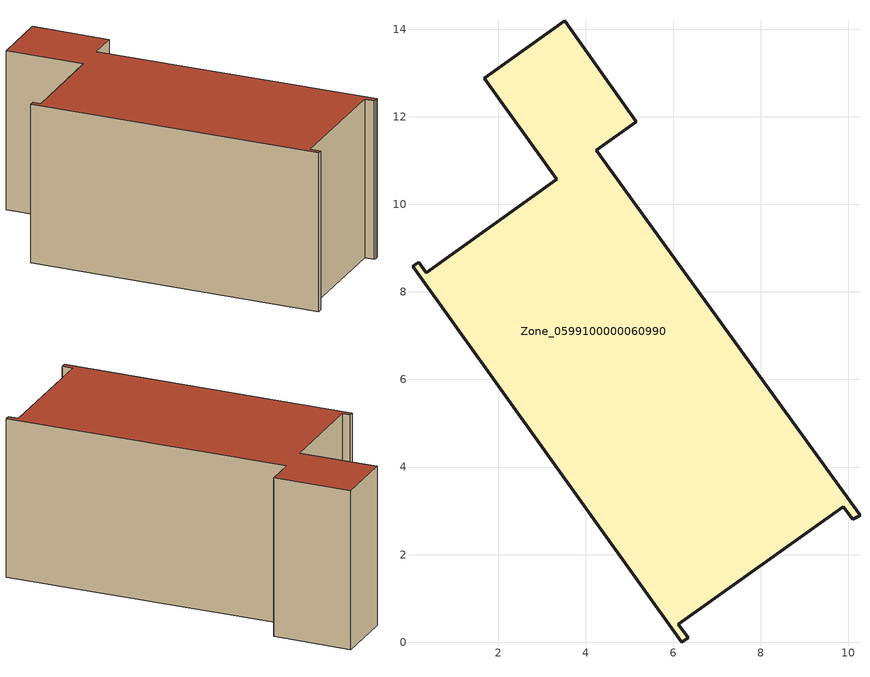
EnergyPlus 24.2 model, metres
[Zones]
Zone_0599100000060990
 floor ground (C_G): 3.34,10.57 1.69,12.88 3.52,14.19 5.16,11.89 4.25,11.23 10.27,2.9 10.21,2.87 10.09,2.81 9.89,3.09 6.12,0.41 6.34,0.1 6.2,0 0.04,8.59 0.19,8.68 0.36,8.44 z0
 wall outside (C_F): 5.16,11.89 3.52,14.19 1.69,12.88 3.34,10.57 0.36,8.44 0.19,8.68 0.04,8.59 6.2,0 6.34,0.1 6.12,0.41 9.89,3.09 10.09,2.81 10.21,2.87 10.27,2.9 4.25,11.23 5.16,11.89 z0:5.83
 roof outside (C_R): 10.27,2.9 4.25,11.23 5.16,11.89 3.52,14.19 1.69,12.88 3.34,10.57 0.36,8.44 0.19,8.68 0.04,8.59 6.2,0 6.34,0.1 6.12,0.41 9.89,3.09 10.09,2.81 10.21,2.87 z5.83
[BUILDING]
Pand.0599100000060990: North Axis=0; Terrain=City; Loads Convergence Tolerance Value=0.04; Temperature Convergence Tolerance Value=0.4; Solar Distribution=FullExterior; Maximum Number of Warmup Days=25; Minimum Number of Warmup Days=1
[Site:Location]
Rotterdam.The.Hague.AP_ZH_NLD Design_Conditions: Latitude=51.96; Longitude=4.45; Time Zone=1; Elevation=-4.5
[SITE:GROUNDTEMPERATURE:BUILDINGSURFACE]
18, 18, 18, 18, 18, 18, 18, 18, 18, 18, 18, 18
[MATERIAL] Thermal Absorptance=0.9; Solar Absorptance=0.7; Visible Absorptance=0.7
Name | Roughness | Thickness | Conductivity | Density | Specific Heat
G.TI.1975-1991 | MediumSmooth | 0.15 | 0.288461 | 540 | 1210
F.TI.1975-1991 | Rough | 0.3 | 0.230769 | 1920 | 840
R.TI.1975-1991 | MediumRough | 0.2 | 0.153846 | 1500 | 1000
[CONSTRUCTION]
C_G: G.TI.1975-1991
C_F: F.TI.1975-1991
C_R: R.TI.1975-1991
[ZONE]
Zone_0599100000060990: Type=1; Multiplier=1; Ceiling Height=Autocalculate; Volume=Autocalculate; Floor Area=autocalculate; Part of Total Floor Area=Yes
[ZONEINFILTRATION:DESIGNFLOWRATE]
Infil_Zone_0599100000060990: Zone or ZoneList or Space or SpaceList=Zone_0599100000060990; Schedule=AlwaysOn; Design Flow Rate Calculation Method=Flow/Area; Flow Rate per Floor Area=0.003; Constant Term Coefficient=1; Temperature Term Coefficient=0; Velocity Term Coefficient=0; Velocity Squared Term Coefficient=0
[HVACTEMPLATE:ZONE:IDEALLOADSAIRSYSTEM]
Zone_0599100000060990: Maximum Heating Supply Air Temperature=50; Minimum Cooling Supply Air Temperature=13; Maximum Heating Supply Air Humidity Ratio=0.0156; Minimum Cooling Supply Air Humidity Ratio=0.0077; Heating Limit=NoLimit; Cooling Limit=NoLimit; Dehumidification Control Type=ConstantSensibleHeatRatio; Cooling Sensible Heat Ratio=0.7; Dehumidification Setpoint=60; Humidification Control Type=None; Humidification Setpoint=30; Outdoor Air Method=None; Outdoor Air Flow Rate per Person=0.00944; Outdoor Air Flow Rate per Zone Floor Area=0; Outdoor Air Flow Rate per Zone=0; Demand Controlled Ventilation Type=None; Outdoor Air Economizer Type=NoEconomizer; Heat Recovery Type=None; Sensible Heat Recovery Effectiveness=0.7; Latent Heat Recovery Effectiveness=0.65
[ZONECONTROL:THERMOSTAT]
ThermostatControl_Zone_0599100000060990: Zone or ZoneList=Zone_0599100000060990; Control Type Schedule=DualSetpointControlType; Control 1=Thermostat_Zone_0599100000060990; Temperature Difference Between Cutout And Setpoint=0
[THERMOSTATSETPOINT:DUALSETPOINT]
Thermostat_Zone_0599100000060990: Heating Setpoint Temperature Schedule=HeatingSetpoint_Zone_0599100000060990; Cooling Setpoint Temperature Schedule=CoolingSetpoint_Zone_0599100000060990
[SCHEDULE:COMPACT]
HeatingSetpoint_Zone_0599100000060990: Through: 12/31, For: AllDays, Until: 24:00, 21
CoolingSetpoint_Zone_0599100000060990: Through: 12/31, For: AllDays, Until: 24:00, 24
DualSetpointControlType: Through: 12/31, For: AllDays, Until: 24:00, 4
AlwaysOn: Through: 12/31, For: AllDays, Until: 24:00, 1
